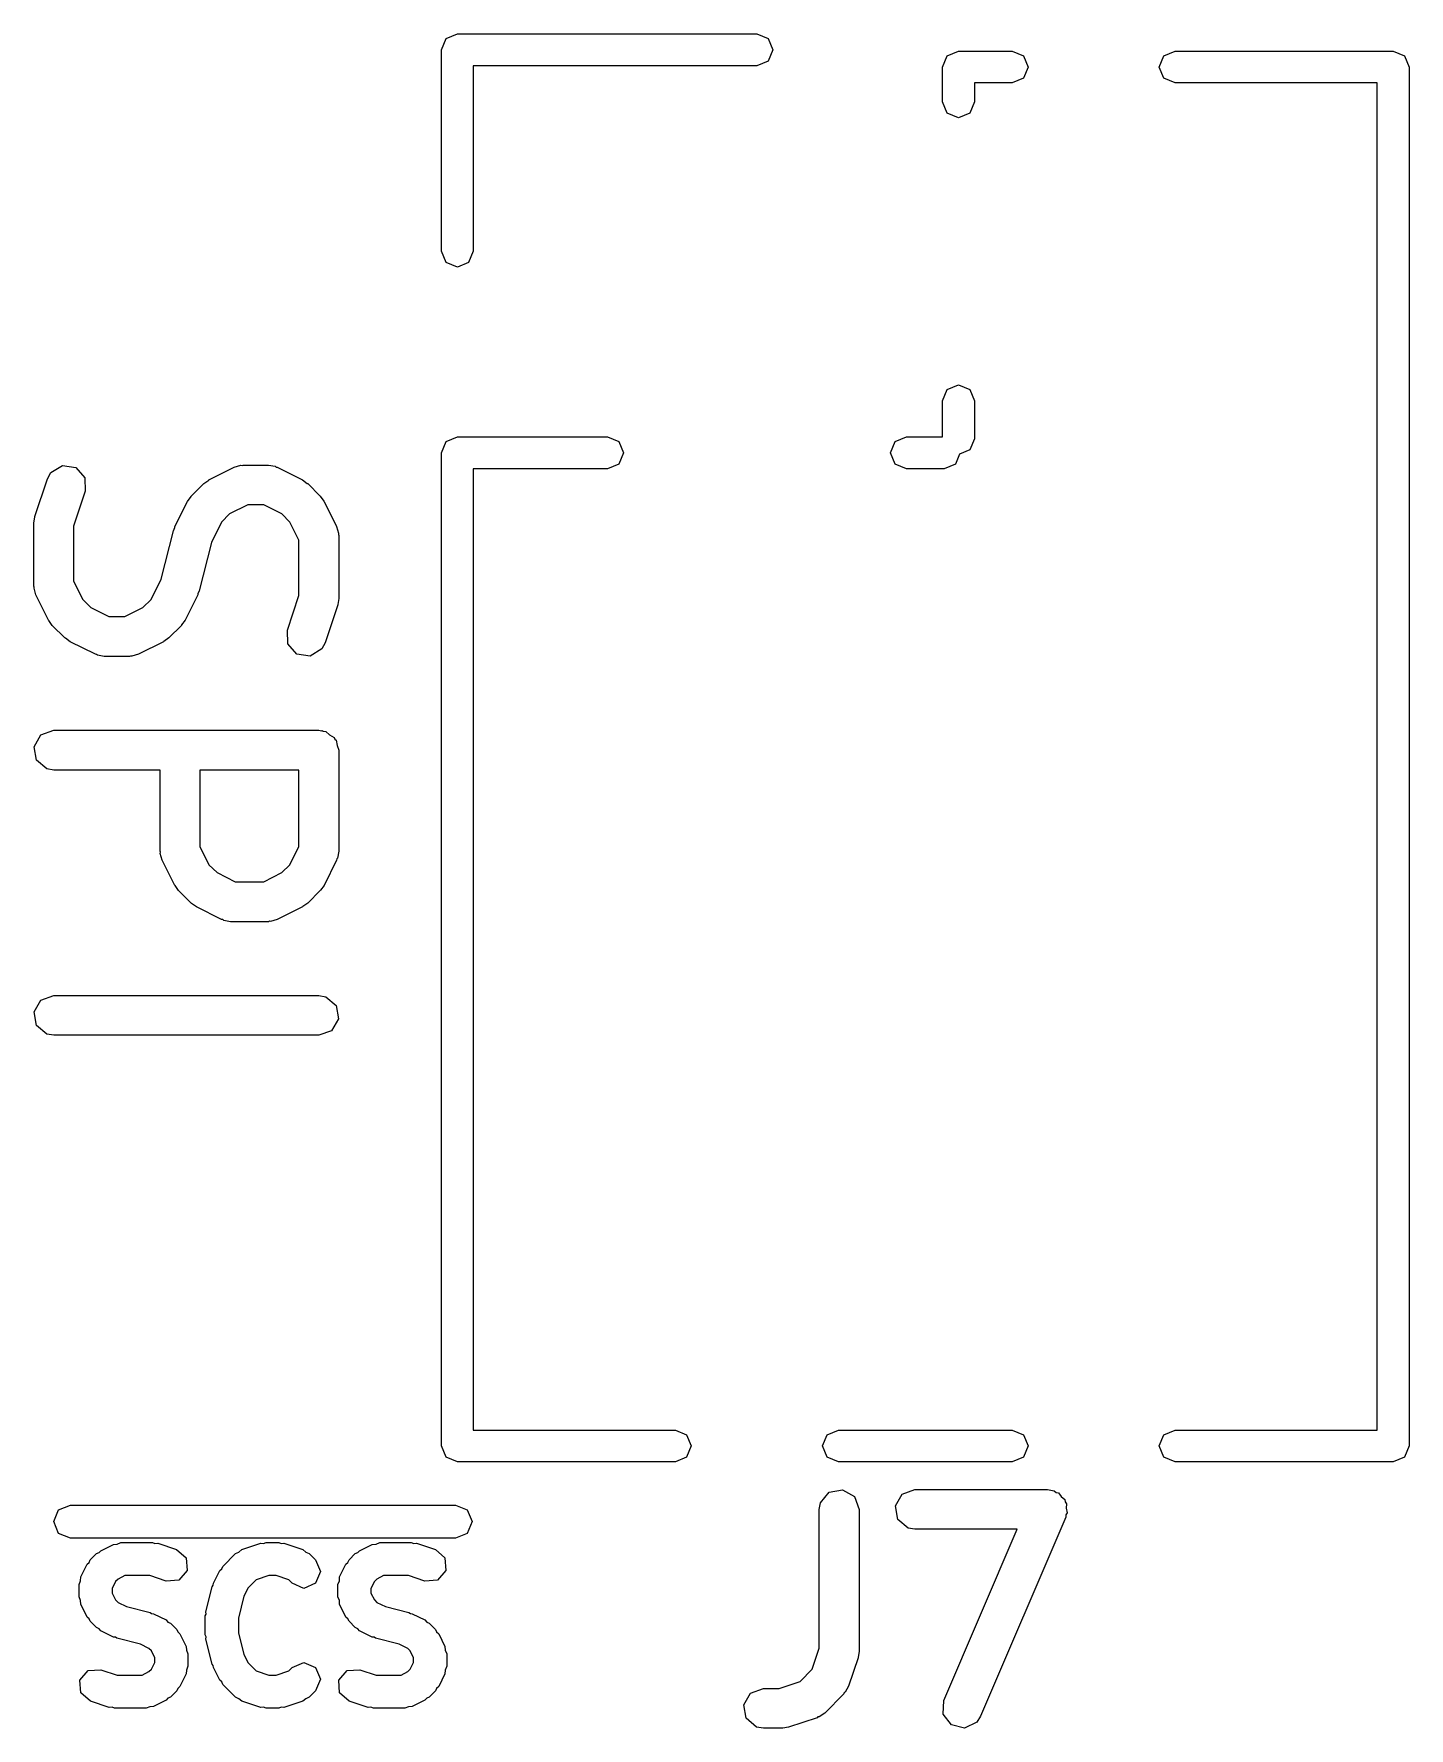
# Model space of a CAD drawing. Extents: x 83.3 to 116.7, y -116.7 to -83.3.
# Drawn here: x 83.27 to 88.46, y -103.66 to -97.28 of the extents above; entities that cross this region are included whole.
import ezdxf

# ---------------------------------------------------------------- set-up
doc = ezdxf.new("R2010")
doc.units = 0
doc.layers.add('BLACK', color=7, linetype='CONTINUOUS')

msp = doc.modelspace()

# ---------------------------------------------------------------- linework, layer by layer
at = {"layer": 'BLACK', "linetype": 'CONTINUOUS'}
for p, q in [((84.81, -97.335), (84.8276, -97.2926)), ((84.8276, -97.2926), (84.87, -97.275)), ((84.87, -97.275), (86, -97.275)), ((86, -97.275), (86.0424, -97.2926)), ((86.0424, -97.2926), (86.06, -97.335)), ((84.81, -98.095), (84.81, -97.335)), ((86.06, -97.335), (86.0424, -97.3774)), ((86.7, -97.4), (86.7176, -97.3576)), ((86.7176, -97.3576), (86.76, -97.34)), ((86.76, -97.34), (86.9625, -97.34)), ((86.9625, -97.34), (87.0049, -97.3576)), ((87.0049, -97.3576), (87.0225, -97.4)), ((87.5175, -97.4), (87.5351, -97.3576)), ((87.5351, -97.3576), (87.5775, -97.34)), ((87.5775, -97.34), (88.4, -97.34)), ((88.4, -97.34), (88.4424, -97.3576)), ((88.4424, -97.3576), (88.46, -97.4)), ((86, -97.395), (84.93, -97.395)), ((84.93, -97.395), (84.93, -98.095)), ((86.0424, -97.3774), (86, -97.395)), ((86.7, -97.5315), (86.7, -97.4)), ((87.0225, -97.4), (87.0049, -97.4424)), ((87.5351, -97.4424), (87.5175, -97.4)), ((88.46, -97.4), (88.46, -102.6)), ((86.9625, -97.46), (86.82, -97.46)), ((86.82, -97.46), (86.82, -97.5315)), ((87.0049, -97.4424), (86.9625, -97.46)), ((87.5775, -97.46), (87.5351, -97.4424)), ((88.34, -97.46), (87.5775, -97.46)), ((88.34, -102.54), (88.34, -97.46)), ((86.7176, -97.574), (86.7, -97.5315)), ((86.82, -97.5315), (86.8024, -97.574)), ((86.76, -97.5915), (86.7176, -97.574)), ((86.8024, -97.574), (86.76, -97.5915)), ((84.8276, -98.1374), (84.81, -98.095)), ((84.93, -98.095), (84.9124, -98.1374)), ((84.87, -98.155), (84.8276, -98.1374)), ((84.9124, -98.1374), (84.87, -98.155)), ((86.7, -98.6585), (86.7176, -98.616)), ((86.7176, -98.616), (86.76, -98.5985)), ((86.76, -98.5985), (86.8024, -98.616)), ((86.8024, -98.616), (86.82, -98.6585)), ((86.7, -98.795), (86.7, -98.6585)), ((86.82, -98.6585), (86.82, -98.8015)), ((84.81, -98.855), (84.8276, -98.8126)), ((84.8276, -98.8126), (84.87, -98.795)), ((84.87, -98.795), (85.4365, -98.795)), ((85.4365, -98.795), (85.479, -98.8126)), ((85.479, -98.8126), (85.4965, -98.855)), ((86.5035, -98.855), (86.521, -98.8126)), ((86.521, -98.8126), (86.5635, -98.795)), ((86.5635, -98.795), (86.7, -98.795)), ((86.82, -98.8015), (86.8024, -98.844)), ((84.0284, -98.9091), (84.0533, -98.9017)), ((84.0533, -98.9017), (84.0577, -98.9027)), ((84.0577, -98.9027), (84.0619, -98.9012)), ((84.0619, -98.9012), (84.1571, -98.9012)), ((84.1571, -98.9012), (84.1828, -98.9057)), ((84.81, -102.6), (84.81, -98.855)), ((85.479, -98.8974), (85.4365, -98.915)), ((85.4965, -98.855), (85.479, -98.8974)), ((86.521, -98.8974), (86.5035, -98.855)), ((86.5635, -98.915), (86.521, -98.8974)), ((86.749, -98.8974), (86.7065, -98.915)), ((86.7646, -98.8596), (86.749, -98.8974)), ((86.8024, -98.844), (86.7646, -98.8596)), ((83.2765, -99.0953), (83.3241, -98.9525)), ((83.3241, -98.9525), (83.3365, -98.9296)), ((83.3365, -98.9296), (83.3802, -98.9027)), ((83.3802, -98.9027), (83.4309, -98.9102)), ((83.4309, -98.9102), (83.465, -98.9486)), ((83.465, -98.9486), (83.4664, -98.9999)), ((83.9136, -98.9708), (83.932, -98.9579)), ((83.932, -98.9579), (83.9331, -98.9567)), ((83.9331, -98.9567), (84.0284, -98.9091)), ((84.1828, -98.9057), (84.1862, -98.9086)), ((84.1862, -98.9086), (84.1907, -98.9091)), ((84.1907, -98.9091), (84.2859, -98.9567)), ((84.2859, -98.9567), (84.3039, -98.9701)), ((85.4365, -98.915), (84.93, -98.915)), ((84.93, -98.915), (84.93, -102.54)), ((86.7065, -98.915), (86.5635, -98.915)), ((83.4664, -98.9999), (83.4226, -99.1312)), ((83.852, -99.0379), (83.8653, -99.0199)), ((83.8653, -99.0199), (83.866, -99.0184)), ((83.866, -99.0184), (83.9136, -98.9708)), ((84.3039, -98.9701), (84.3054, -98.9708)), ((84.3054, -98.9708), (84.353, -99.0184)), ((84.353, -99.0184), (84.3659, -99.0368)), ((83.8043, -99.1331), (83.852, -99.0379)), ((84.0111, -99.0854), (83.9807, -99.1159)), ((84.0796, -99.0512), (84.0111, -99.0854)), ((84.1394, -99.0512), (84.0796, -99.0512)), ((84.208, -99.0854), (84.1394, -99.0512)), ((84.2384, -99.1159), (84.208, -99.0854)), ((84.3659, -99.0368), (84.3671, -99.0379)), ((84.3671, -99.0379), (84.4147, -99.1331)), ((83.2726, -99.119), (83.2765, -99.097)), ((83.2726, -99.3571), (83.2726, -99.119)), ((83.2765, -99.097), (83.2765, -99.0953)), ((83.4226, -99.1312), (83.4226, -99.3394)), ((83.753, -99.331), (83.7987, -99.1485)), ((83.7987, -99.1485), (83.8039, -99.1367)), ((83.8039, -99.1367), (83.8043, -99.1331)), ((83.9807, -99.1159), (83.9422, -99.1928)), ((84.2726, -99.1844), (84.2384, -99.1159)), ((84.4147, -99.1331), (84.4221, -99.1581)), ((83.9422, -99.1928), (83.8966, -99.3753)), ((84.2726, -99.3926), (84.2726, -99.1844)), ((84.4221, -99.1581), (84.4211, -99.1625)), ((84.4211, -99.1625), (84.4226, -99.1667)), ((84.4226, -99.1667), (84.4226, -99.4048)), ((83.4226, -99.3394), (83.4569, -99.408)), ((83.7146, -99.408), (83.753, -99.331)), ((83.2742, -99.3614), (83.2726, -99.3571)), ((83.2731, -99.3657), (83.2742, -99.3614)), ((83.2805, -99.3907), (83.2731, -99.3657)), ((83.3282, -99.4859), (83.2805, -99.3907)), ((83.4569, -99.408), (83.4873, -99.4384)), ((83.6841, -99.4384), (83.7146, -99.408)), ((83.8909, -99.3907), (83.8433, -99.4859)), ((83.8913, -99.3872), (83.8909, -99.3907)), ((83.8966, -99.3753), (83.8913, -99.3872)), ((84.2288, -99.5239), (84.2726, -99.3926)), ((84.4226, -99.4048), (84.4187, -99.4268)), ((83.4873, -99.4384), (83.5558, -99.4726)), ((83.5558, -99.4726), (83.6156, -99.4726)), ((83.6156, -99.4726), (83.6841, -99.4384)), ((84.4188, -99.4285), (84.3712, -99.5713)), ((84.4187, -99.4268), (84.4188, -99.4285)), ((83.3293, -99.487), (83.3282, -99.4859)), ((83.3422, -99.5054), (83.3293, -99.487)), ((83.3898, -99.553), (83.3422, -99.5054)), ((83.8292, -99.5054), (83.7816, -99.553)), ((83.8299, -99.5039), (83.8292, -99.5054)), ((83.8433, -99.4859), (83.8299, -99.5039)), ((84.2302, -99.5752), (84.2288, -99.5239)), ((83.3913, -99.5537), (83.3898, -99.553)), ((83.4093, -99.5671), (83.3913, -99.5537)), ((83.5046, -99.6147), (83.4093, -99.5671)), ((83.7621, -99.5671), (83.6669, -99.6147)), ((83.7632, -99.5659), (83.7621, -99.5671)), ((83.7816, -99.553), (83.7632, -99.5659)), ((84.2643, -99.6136), (84.2302, -99.5752)), ((84.3587, -99.5942), (84.315, -99.6211)), ((84.3712, -99.5713), (84.3587, -99.5942)), ((83.509, -99.6152), (83.5046, -99.6147)), ((83.5124, -99.6181), (83.509, -99.6152)), ((83.5381, -99.6226), (83.5124, -99.6181)), ((83.6333, -99.6226), (83.5381, -99.6226)), ((83.6375, -99.6211), (83.6333, -99.6226)), ((83.6419, -99.6221), (83.6375, -99.6211)), ((83.6669, -99.6147), (83.6419, -99.6221)), ((84.315, -99.6211), (84.2643, -99.6136)), ((83.2738, -99.9632), (83.2994, -99.9187)), ((83.2994, -99.9187), (83.3476, -99.9012)), ((83.3476, -99.9012), (84.3476, -99.9012)), ((84.3476, -99.9012), (84.3574, -99.9029)), ((84.3574, -99.9029), (84.3606, -99.9023)), ((84.3606, -99.9023), (84.3635, -99.904)), ((84.3635, -99.904), (84.3733, -99.9057)), ((84.3733, -99.9057), (84.3882, -99.9182)), ((84.3882, -99.9182), (84.4051, -99.928)), ((83.2827, -100.014), (83.2738, -99.9632)), ((84.4051, -99.928), (84.4074, -99.9343)), ((84.4074, -99.9343), (84.4126, -99.9387)), ((84.4126, -99.9387), (84.416, -99.9579)), ((84.416, -99.9579), (84.4226, -99.9762)), ((84.4226, -99.9762), (84.4226, -100.357)), ((83.322, -100.047), (83.2827, -100.014)), ((83.3476, -100.051), (83.322, -100.047)), ((83.7488, -100.051), (83.3476, -100.051)), ((83.7488, -100.357), (83.7488, -100.051)), ((83.8988, -100.051), (83.8988, -100.339)), ((84.2726, -100.051), (83.8988, -100.051)), ((84.2726, -100.339), (84.2726, -100.051)), ((83.7503, -100.361), (83.7488, -100.357)), ((83.7493, -100.366), (83.7503, -100.361)), ((83.7567, -100.391), (83.7493, -100.366)), ((83.8988, -100.339), (83.9331, -100.408)), ((84.2384, -100.408), (84.2726, -100.339)), ((84.4226, -100.357), (84.4181, -100.383)), ((83.8043, -100.486), (83.7567, -100.391)), ((83.9331, -100.408), (83.9635, -100.438)), ((84.208, -100.438), (84.2384, -100.408)), ((84.4147, -100.391), (84.3671, -100.486)), ((84.4152, -100.386), (84.4147, -100.391)), ((84.4181, -100.383), (84.4152, -100.386)), ((83.8055, -100.487), (83.8043, -100.486)), ((83.8184, -100.505), (83.8055, -100.487)), ((83.9635, -100.438), (84.032, -100.473)), ((84.032, -100.473), (84.1394, -100.473)), ((84.1394, -100.473), (84.208, -100.438)), ((84.3671, -100.486), (84.3537, -100.504)), ((83.866, -100.553), (83.8184, -100.505)), ((83.8675, -100.554), (83.866, -100.553)), ((83.8855, -100.567), (83.8675, -100.554)), ((84.3054, -100.553), (84.287, -100.566)), ((84.353, -100.505), (84.3054, -100.553)), ((84.3537, -100.504), (84.353, -100.505)), ((83.9807, -100.615), (83.8855, -100.567)), ((83.9852, -100.615), (83.9807, -100.615)), ((83.9886, -100.618), (83.9852, -100.615)), ((84.0143, -100.623), (83.9886, -100.618)), ((84.1571, -100.623), (84.0143, -100.623)), ((84.1614, -100.621), (84.1571, -100.623)), ((84.1657, -100.622), (84.1614, -100.621)), ((84.1907, -100.615), (84.1657, -100.622)), ((84.2859, -100.567), (84.1907, -100.615)), ((84.287, -100.566), (84.2859, -100.567)), ((83.2738, -100.963), (83.2994, -100.919)), ((83.2994, -100.919), (83.3476, -100.901)), ((83.3476, -100.901), (84.3476, -100.901)), ((84.3476, -100.901), (84.3733, -100.906)), ((84.3733, -100.906), (84.4126, -100.939)), ((84.4126, -100.939), (84.4215, -100.989)), ((83.2827, -101.014), (83.2738, -100.963)), ((84.4215, -100.989), (84.3958, -101.034)), ((83.322, -101.047), (83.2827, -101.014)), ((83.3476, -101.051), (83.322, -101.047)), ((84.3476, -101.051), (83.3476, -101.051)), ((84.3958, -101.034), (84.3476, -101.051)), ((84.93, -102.54), (85.6925, -102.54)), ((85.6925, -102.54), (85.7349, -102.558)), ((86.2651, -102.558), (86.3075, -102.54)), ((86.3075, -102.54), (86.9625, -102.54)), ((86.9625, -102.54), (87.0049, -102.558)), ((87.5351, -102.558), (87.5775, -102.54)), ((87.5775, -102.54), (88.34, -102.54)), ((84.8276, -102.642), (84.81, -102.6)), ((85.7349, -102.558), (85.7525, -102.6)), ((85.7525, -102.6), (85.7349, -102.642)), ((86.2475, -102.6), (86.2651, -102.558)), ((86.2651, -102.642), (86.2475, -102.6)), ((87.0049, -102.558), (87.0225, -102.6)), ((87.0225, -102.6), (87.0049, -102.642)), ((87.5175, -102.6), (87.5351, -102.558)), ((87.5351, -102.642), (87.5175, -102.6)), ((88.46, -102.6), (88.4424, -102.642)), ((84.87, -102.66), (84.8276, -102.642)), ((85.6925, -102.66), (84.87, -102.66)), ((85.7349, -102.642), (85.6925, -102.66)), ((86.3075, -102.66), (86.2651, -102.642)), ((86.9625, -102.66), (86.3075, -102.66)), ((87.0049, -102.642), (86.9625, -102.66)), ((87.5775, -102.66), (87.5351, -102.642)), ((88.4, -102.66), (87.5775, -102.66)), ((88.4424, -102.642), (88.4, -102.66)), ((86.2396, -102.814), (86.2726, -102.774)), ((86.2726, -102.774), (86.3231, -102.765)), ((86.3231, -102.765), (86.3676, -102.791)), ((86.3676, -102.791), (86.3851, -102.839)), ((86.522, -102.826), (86.5476, -102.782)), ((86.5476, -102.782), (86.5958, -102.764)), ((86.5958, -102.764), (87.0958, -102.764)), ((87.0958, -102.764), (87.1215, -102.769)), ((87.1215, -102.769), (87.1283, -102.775)), ((87.1283, -102.775), (87.1369, -102.777)), ((87.1369, -102.777), (87.1474, -102.791)), ((87.1474, -102.791), (87.1608, -102.802)), ((83.3478, -102.885), (83.3661, -102.841)), ((83.3661, -102.841), (83.4103, -102.823)), ((83.4103, -102.823), (84.8627, -102.823)), ((84.8627, -102.823), (84.9069, -102.841)), ((84.9069, -102.841), (84.9252, -102.885)), ((86.2351, -102.839), (86.2396, -102.814)), ((86.2351, -103.363), (86.2351, -102.839)), ((86.3851, -102.839), (86.3851, -103.375)), ((86.5309, -102.877), (86.522, -102.826)), ((87.1608, -102.802), (87.1623, -102.811)), ((87.1623, -102.811), (87.1676, -102.818)), ((87.1653, -102.86), (87.1648, -102.869)), ((87.1697, -102.852), (87.1653, -102.86)), ((87.1676, -102.818), (87.1667, -102.835)), ((87.1667, -102.835), (87.1697, -102.852)), ((83.3661, -102.93), (83.3478, -102.885)), ((84.9252, -102.885), (84.9069, -102.93)), ((86.5702, -102.91), (86.5309, -102.877)), ((86.5958, -102.914), (86.5702, -102.91)), ((86.9821, -102.914), (86.5958, -102.914)), ((86.7055, -103.56), (86.9821, -102.914)), ((87.1648, -102.869), (86.8433, -103.619)), ((83.4103, -102.948), (83.3661, -102.93)), ((84.8627, -102.948), (83.4103, -102.948)), ((83.5252, -102.995), (83.5728, -102.971)), ((83.5728, -102.971), (83.5873, -102.97)), ((83.5873, -102.97), (83.6008, -102.964)), ((83.6008, -102.964), (83.7198, -102.964)), ((83.7198, -102.964), (83.7293, -102.968)), ((83.7293, -102.968), (83.7396, -102.967)), ((83.7396, -102.967), (83.811, -102.991)), ((84.0572, -102.991), (84.1286, -102.967)), ((84.1286, -102.967), (84.1389, -102.968)), ((84.1389, -102.968), (84.1484, -102.964)), ((84.1484, -102.964), (84.196, -102.964)), ((84.196, -102.964), (84.2055, -102.968)), ((84.2055, -102.968), (84.2158, -102.967)), ((84.2158, -102.967), (84.2872, -102.991)), ((84.5014, -102.995), (84.549, -102.971)), ((84.549, -102.971), (84.5635, -102.97)), ((84.5635, -102.97), (84.577, -102.964)), ((84.577, -102.964), (84.696, -102.964)), ((84.696, -102.964), (84.7055, -102.968)), ((84.7055, -102.968), (84.7158, -102.967)), ((84.7158, -102.967), (84.7872, -102.991)), ((84.9069, -102.93), (84.8627, -102.948)), ((83.4496, -103.094), (83.4734, -103.046)), ((83.4734, -103.046), (83.4812, -103.04)), ((83.4812, -103.04), (83.4851, -103.03)), ((83.4851, -103.03), (83.509, -103.006)), ((83.509, -103.006), (83.5185, -103.002)), ((83.5185, -103.002), (83.5252, -102.995)), ((83.811, -102.991), (83.8471, -103.022)), ((83.8471, -103.022), (83.8505, -103.07)), ((83.9812, -103.063), (83.9851, -103.054)), ((83.9851, -103.054), (84.0328, -103.006)), ((84.0328, -103.006), (84.0462, -103.001)), ((84.0462, -103.001), (84.0572, -102.991)), ((84.2872, -102.991), (84.2982, -103.001)), ((84.2982, -103.001), (84.3116, -103.006)), ((84.3116, -103.006), (84.3354, -103.03)), ((84.3354, -103.03), (84.3537, -103.074)), ((84.4258, -103.094), (84.4496, -103.046)), ((84.4496, -103.046), (84.4574, -103.04)), ((84.4574, -103.04), (84.4613, -103.03)), ((84.4613, -103.03), (84.4851, -103.006)), ((84.4851, -103.006), (84.4946, -103.002)), ((84.4946, -103.002), (84.5014, -102.995)), ((84.7872, -102.991), (84.8233, -103.022)), ((84.8233, -103.022), (84.8267, -103.07)), ((83.443, -103.122), (83.4486, -103.108)), ((83.4486, -103.108), (83.4496, -103.094)), ((83.5807, -103.111), (83.568, -103.137)), ((83.5902, -103.102), (83.5807, -103.111)), ((83.6155, -103.089), (83.5902, -103.102)), ((83.7097, -103.089), (83.6155, -103.089)), ((83.7715, -103.11), (83.7097, -103.089)), ((83.8192, -103.106), (83.7715, -103.11)), ((83.8505, -103.07), (83.8192, -103.106)), ((83.9491, -103.125), (83.9496, -103.118)), ((83.9496, -103.118), (83.9734, -103.07)), ((83.9734, -103.07), (83.9812, -103.063)), ((84.1107, -103.105), (84.0807, -103.135)), ((84.1585, -103.089), (84.1107, -103.105)), ((84.1859, -103.089), (84.1585, -103.089)), ((84.2337, -103.105), (84.1859, -103.089)), ((84.2471, -103.118), (84.2337, -103.105)), ((84.2912, -103.137), (84.2471, -103.118)), ((84.3354, -103.118), (84.2912, -103.137)), ((84.3537, -103.074), (84.3354, -103.118)), ((84.4192, -103.122), (84.4248, -103.108)), ((84.4248, -103.108), (84.4258, -103.094)), ((84.5569, -103.111), (84.5442, -103.137)), ((84.5664, -103.102), (84.5569, -103.111)), ((84.5917, -103.089), (84.5664, -103.102)), ((84.6859, -103.089), (84.5917, -103.089)), ((84.7477, -103.11), (84.6859, -103.089)), ((84.7954, -103.106), (84.7477, -103.11)), ((84.8267, -103.07), (84.7954, -103.106)), ((83.443, -103.169), (83.443, -103.122)), ((83.4486, -103.183), (83.443, -103.169)), ((83.568, -103.137), (83.568, -103.155)), ((83.568, -103.155), (83.5807, -103.18)), ((83.5807, -103.18), (83.5902, -103.19)), ((83.9211, -103.226), (83.9449, -103.131)), ((83.9449, -103.131), (83.9491, -103.125)), ((84.0645, -103.167), (84.0442, -103.249)), ((84.0807, -103.135), (84.0645, -103.167)), ((84.4192, -103.169), (84.4192, -103.122)), ((84.4248, -103.183), (84.4192, -103.169)), ((84.5442, -103.137), (84.5442, -103.155)), ((84.5442, -103.155), (84.5569, -103.18)), ((84.5569, -103.18), (84.5664, -103.19)), ((83.4496, -103.197), (83.4486, -103.183)), ((83.4734, -103.245), (83.4496, -103.197)), ((83.4812, -103.252), (83.4734, -103.245)), ((83.5902, -103.19), (83.6226, -103.206)), ((83.6226, -103.206), (83.7112, -103.228)), ((83.7112, -103.228), (83.7169, -103.232)), ((83.7169, -103.232), (83.724, -103.233)), ((83.724, -103.233), (83.7716, -103.256)), ((83.9192, -103.241), (83.9223, -103.234)), ((83.9192, -103.312), (83.9192, -103.241)), ((83.9223, -103.234), (83.9211, -103.226)), ((84.4258, -103.197), (84.4248, -103.183)), ((84.4496, -103.245), (84.4258, -103.197)), ((84.4574, -103.252), (84.4496, -103.245)), ((84.5664, -103.19), (84.5988, -103.206)), ((84.5988, -103.206), (84.6874, -103.228)), ((84.6874, -103.228), (84.6931, -103.232)), ((84.6931, -103.232), (84.7001, -103.233)), ((84.7001, -103.233), (84.7478, -103.256)), ((83.4851, -103.261), (83.4812, -103.252)), ((83.509, -103.285), (83.4851, -103.261)), ((83.5185, -103.289), (83.509, -103.285)), ((83.5252, -103.297), (83.5185, -103.289)), ((83.5728, -103.321), (83.5252, -103.297)), ((83.7716, -103.256), (83.7783, -103.264)), ((83.7783, -103.264), (83.7878, -103.268)), ((83.7878, -103.268), (83.8116, -103.292)), ((83.8116, -103.292), (83.8156, -103.301)), ((83.8156, -103.301), (83.8233, -103.308)), ((83.8233, -103.308), (83.8471, -103.356)), ((84.0442, -103.249), (84.0442, -103.305)), ((84.0442, -103.305), (84.0645, -103.386)), ((84.4613, -103.261), (84.4574, -103.252)), ((84.4851, -103.285), (84.4613, -103.261)), ((84.4946, -103.289), (84.4851, -103.285)), ((84.5014, -103.297), (84.4946, -103.289)), ((84.549, -103.321), (84.5014, -103.297)), ((84.7478, -103.256), (84.7545, -103.264)), ((84.7545, -103.264), (84.764, -103.268)), ((84.764, -103.268), (84.7878, -103.292)), ((84.7878, -103.292), (84.7918, -103.301)), ((84.7918, -103.301), (84.7995, -103.308)), ((84.7995, -103.308), (84.8233, -103.356)), ((83.5799, -103.321), (83.5728, -103.321)), ((83.5856, -103.325), (83.5799, -103.321)), ((83.6742, -103.348), (83.5856, -103.325)), ((83.7066, -103.364), (83.6742, -103.348)), ((83.7161, -103.373), (83.7066, -103.364)), ((83.7287, -103.399), (83.7161, -103.373)), ((83.8471, -103.356), (83.8482, -103.37)), ((83.8482, -103.37), (83.8537, -103.384)), ((83.9223, -103.32), (83.9192, -103.312)), ((83.9211, -103.328), (83.9223, -103.32)), ((83.9449, -103.423), (83.9211, -103.328)), ((84.5561, -103.321), (84.549, -103.321)), ((84.5618, -103.325), (84.5561, -103.321)), ((84.6504, -103.348), (84.5618, -103.325)), ((84.6828, -103.364), (84.6504, -103.348)), ((84.6923, -103.373), (84.6828, -103.364)), ((84.7049, -103.399), (84.6923, -103.373)), ((84.8233, -103.356), (84.8244, -103.37)), ((84.8244, -103.37), (84.8299, -103.384)), ((86.2089, -103.442), (86.2351, -103.363)), ((83.7161, -103.442), (83.7287, -103.417)), ((83.7287, -103.417), (83.7287, -103.399)), ((83.8537, -103.431), (83.8482, -103.445)), ((83.8537, -103.384), (83.8537, -103.431)), ((83.9491, -103.428), (83.9449, -103.423)), ((83.9496, -103.436), (83.9491, -103.428)), ((83.9734, -103.483), (83.9496, -103.436)), ((84.0645, -103.386), (84.0807, -103.418)), ((84.0807, -103.418), (84.1107, -103.448)), ((84.2337, -103.448), (84.2471, -103.435)), ((84.2471, -103.435), (84.2912, -103.417)), ((84.2912, -103.417), (84.3354, -103.435)), ((84.3354, -103.435), (84.3537, -103.479)), ((84.6923, -103.442), (84.7049, -103.417)), ((84.7049, -103.417), (84.7049, -103.399)), ((84.8299, -103.431), (84.8244, -103.445)), ((84.8299, -103.384), (84.8299, -103.431)), ((86.3813, -103.399), (86.3456, -103.506)), ((86.3851, -103.375), (86.3812, -103.397)), ((86.3812, -103.397), (86.3813, -103.399)), ((83.4462, -103.483), (83.4776, -103.447)), ((83.4496, -103.531), (83.4462, -103.483)), ((83.4776, -103.447), (83.5253, -103.444)), ((83.5253, -103.444), (83.5871, -103.464)), ((83.5871, -103.464), (83.6813, -103.464)), ((83.6813, -103.464), (83.7066, -103.451)), ((83.7066, -103.451), (83.7161, -103.442)), ((83.8471, -103.459), (83.8233, -103.507)), ((83.8482, -103.445), (83.8471, -103.459)), ((83.9812, -103.49), (83.9734, -103.483)), ((83.9851, -103.499), (83.9812, -103.49)), ((84.0328, -103.547), (83.9851, -103.499)), ((84.1107, -103.448), (84.1585, -103.464)), ((84.1585, -103.464), (84.1859, -103.464)), ((84.1859, -103.464), (84.2337, -103.448)), ((84.3537, -103.479), (84.3354, -103.523)), ((84.4224, -103.483), (84.4538, -103.447)), ((84.4258, -103.531), (84.4224, -103.483)), ((84.4538, -103.447), (84.5015, -103.444)), ((84.5015, -103.444), (84.5633, -103.464)), ((84.5633, -103.464), (84.6574, -103.464)), ((84.6574, -103.464), (84.6828, -103.451)), ((84.6828, -103.451), (84.6923, -103.442)), ((84.8233, -103.459), (84.7995, -103.507)), ((84.8244, -103.445), (84.8233, -103.459)), ((86.0837, -103.514), (86.1625, -103.488)), ((86.1625, -103.488), (86.2089, -103.442)), ((83.4858, -103.562), (83.4496, -103.531)), ((83.5572, -103.586), (83.4858, -103.562)), ((83.7716, -103.559), (83.724, -103.583)), ((83.7783, -103.551), (83.7716, -103.559)), ((83.7878, -103.547), (83.7783, -103.551)), ((83.8116, -103.523), (83.7878, -103.547)), ((83.8156, -103.514), (83.8116, -103.523)), ((83.8233, -103.507), (83.8156, -103.514)), ((84.0462, -103.553), (84.0328, -103.547)), ((84.0572, -103.562), (84.0462, -103.553)), ((84.1286, -103.586), (84.0572, -103.562)), ((84.2872, -103.562), (84.2158, -103.586)), ((84.2982, -103.553), (84.2872, -103.562)), ((84.3116, -103.547), (84.2982, -103.553)), ((84.3354, -103.523), (84.3116, -103.547)), ((84.462, -103.562), (84.4258, -103.531)), ((84.5334, -103.586), (84.462, -103.562)), ((84.7478, -103.559), (84.7001, -103.583)), ((84.7545, -103.551), (84.7478, -103.559)), ((84.764, -103.547), (84.7545, -103.551)), ((84.7878, -103.523), (84.764, -103.547)), ((84.7918, -103.514), (84.7878, -103.523)), ((84.7995, -103.507), (84.7918, -103.514)), ((85.9505, -103.576), (85.9762, -103.532)), ((85.9762, -103.532), (86.0244, -103.514)), ((86.0244, -103.514), (86.0837, -103.514)), ((86.3274, -103.535), (86.256, -103.607)), ((86.3293, -103.531), (86.3274, -103.535)), ((86.3332, -103.529), (86.3293, -103.531)), ((86.3456, -103.506), (86.3332, -103.529)), ((86.7026, -103.611), (86.7055, -103.56)), ((83.5675, -103.585), (83.5572, -103.586)), ((83.577, -103.589), (83.5675, -103.585)), ((83.696, -103.589), (83.577, -103.589)), ((83.7094, -103.584), (83.696, -103.589)), ((83.724, -103.583), (83.7094, -103.584)), ((84.1389, -103.585), (84.1286, -103.586)), ((84.1484, -103.589), (84.1389, -103.585)), ((84.196, -103.589), (84.1484, -103.589)), ((84.2055, -103.585), (84.196, -103.589)), ((84.2158, -103.586), (84.2055, -103.585)), ((84.5436, -103.585), (84.5334, -103.586)), ((84.5532, -103.589), (84.5436, -103.585)), ((84.6722, -103.589), (84.5532, -103.589)), ((84.6856, -103.584), (84.6722, -103.589)), ((84.7001, -103.583), (84.6856, -103.584)), ((85.9595, -103.627), (85.9505, -103.576)), ((85.9988, -103.66), (85.9595, -103.627)), ((86.2267, -103.625), (86.1196, -103.66)), ((86.2302, -103.622), (86.2267, -103.625)), ((86.2347, -103.622), (86.2302, -103.622)), ((86.256, -103.607), (86.2347, -103.622)), ((86.7333, -103.652), (86.7026, -103.611)), ((86.8433, -103.619), (86.8291, -103.641)), ((86.0244, -103.664), (85.9988, -103.66)), ((86.0958, -103.664), (86.0244, -103.664)), ((86.0974, -103.664), (86.0958, -103.664)), ((86.1196, -103.66), (86.0974, -103.664)), ((86.7833, -103.664), (86.7333, -103.652)), ((86.8291, -103.641), (86.7833, -103.664))]:
    msp.add_line(p, q, dxfattribs=at)

doc.saveas('drawing.dxf')
